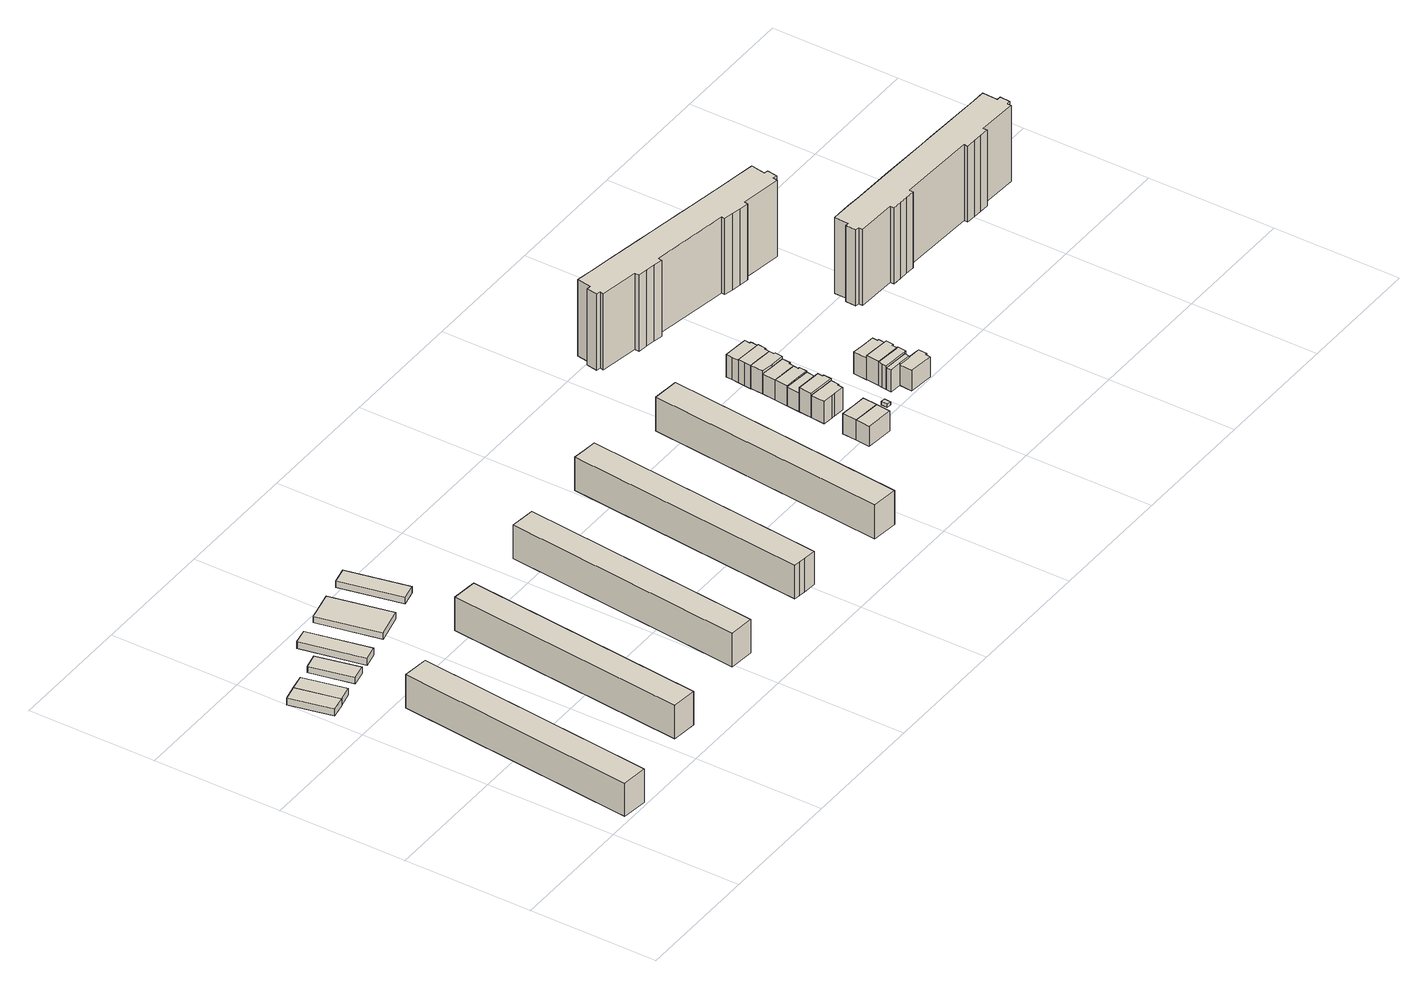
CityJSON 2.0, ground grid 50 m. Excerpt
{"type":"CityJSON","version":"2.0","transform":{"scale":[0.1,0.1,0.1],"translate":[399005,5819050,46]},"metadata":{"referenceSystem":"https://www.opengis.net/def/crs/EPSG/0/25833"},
"CityObjects":{
"building1":{"type":"Building","attributes":{"Gemeindeschluessel":"11000011","BezugspunktDach":"2200","function":"31001_1010","measuredHeight":13.91,"storeysAboveGround":4},"address":[{"country":"Germany","locality":"Berlin","thoroughfareNumber":"113, 115, 117, 119, 121, 123","thoroughfareName":"Rosenfelder Ring"}],"geometry":[{"type":"Solid","lod":"1","boundaries":[[[[0,1,2,3]],[[4,5,6,7]],[[4,7,3,2]],[[5,4,2,1]],[[6,5,1,0]],[[7,6,0,3]]]]}]},
"building2":{"type":"Building","attributes":{"Gemeindeschluessel":"11000011","BezugspunktDach":"2200","function":"31001_2463","measuredHeight":2.92,"storeysAboveGround":1},"address":[{"country":"Germany","locality":"Berlin","thoroughfareNumber":"113 (7)","thoroughfareName":"Rosenfelder Ring"}],"geometry":[{"type":"Solid","lod":"1","boundaries":[[[[8,9,10,11]],[[12,13,14,15]],[[12,15,11,10]],[[13,12,10,9]],[[14,13,9,8]],[[15,14,8,11]]]]}]},
"building3":{"type":"Building","attributes":{"Gemeindeschluessel":"11000011","BezugspunktDach":"2200","function":"31001_2463","measuredHeight":2.64,"storeysAboveGround":1},"address":[{"country":"Germany","locality":"Berlin","thoroughfareNumber":"113 (6)","thoroughfareName":"Rosenfelder Ring"}],"geometry":[{"type":"Solid","lod":"1","boundaries":[[[[9,16,17,10]],[[18,19,20,21]],[[18,21,10,17]],[[19,18,17,16]],[[20,19,16,9]],[[21,20,9,10]]]]}]},
"building4":{"type":"Building","attributes":{"Gemeindeschluessel":"11000011","BezugspunktDach":"2200","function":"31001_2463","measuredHeight":2.76,"storeysAboveGround":1},"address":[{"country":"Germany","locality":"Berlin","thoroughfareNumber":"113 (5)","thoroughfareName":"Rosenfelder Ring"}],"geometry":[{"type":"Solid","lod":"1","boundaries":[[[[22,23,24,25]],[[26,27,28,29]],[[26,29,25,24]],[[27,26,24,23]],[[28,27,23,22]],[[29,28,22,25]]]]}]},
"building5":{"type":"Building","attributes":{"Gemeindeschluessel":"11000011","BezugspunktDach":"2200","function":"31001_2463","measuredHeight":2.89,"storeysAboveGround":1},"address":[{"country":"Germany","locality":"Berlin","thoroughfareNumber":"113 (1)","thoroughfareName":"Rosenfelder Ring"}],"geometry":[{"type":"Solid","lod":"1","boundaries":[[[[30,31,32,33]],[[34,35,36,37]],[[34,37,33,32]],[[35,34,32,31]],[[36,35,31,30]],[[37,36,30,33]]]]}]},
"building6":{"type":"Building","attributes":{"Gemeindeschluessel":"11000011","BezugspunktDach":"2200","function":"31001_1010","measuredHeight":13.93,"storeysAboveGround":4},"address":[{"country":"Germany","locality":"Berlin","thoroughfareNumber":"101, 103, 105, 107, 109, 111","thoroughfareName":"Rosenfelder Ring"}],"geometry":[{"type":"Solid","lod":"1","boundaries":[[[[38,39,40,41]],[[42,43,44,45]],[[42,45,41,40]],[[43,42,40,39]],[[44,43,39,38]],[[45,44,38,41]]]]}]},
"building7":{"type":"Building","attributes":{"Gemeindeschluessel":"11000011","BezugspunktDach":"2200","function":"31001_2463","measuredHeight":2.72,"storeysAboveGround":1},"address":[{"country":"Germany","locality":"Berlin","thoroughfareNumber":"113 (2)","thoroughfareName":"Rosenfelder Ring"}],"geometry":[{"type":"Solid","lod":"1","boundaries":[[[[46,47,48,49]],[[50,51,52,53]],[[50,53,49,48]],[[51,50,48,47]],[[52,51,47,46]],[[53,52,46,49]]]]}]},
"building8":{"type":"Building","attributes":{"Gemeindeschluessel":"11000011","BezugspunktDach":"2200","function":"31001_2463","measuredHeight":2.58,"storeysAboveGround":1},"address":[{"country":"Germany","locality":"Berlin","thoroughfareNumber":"113 (3)","thoroughfareName":"Rosenfelder Ring"}],"geometry":[{"type":"Solid","lod":"1","boundaries":[[[[54,55,56,57]],[[58,59,60,61]],[[58,61,57,56]],[[59,58,56,55]],[[60,59,55,54]],[[61,60,54,57]]]]}]},
"building9":{"type":"Building","attributes":{"Gemeindeschluessel":"11000011","BezugspunktDach":"2200","function":"31001_1010","measuredHeight":14.04,"storeysAboveGround":4},"address":[{"country":"Germany","locality":"Berlin","thoroughfareNumber":"89, 91, 93, 95, 97, 99","thoroughfareName":"Rosenfelder Ring"}],"geometry":[{"type":"Solid","lod":"1","boundaries":[[[[62,63,64,65]],[[66,67,68,69]],[[66,69,65,64]],[[67,66,64,63]],[[68,67,63,62]],[[69,68,62,65]]]]}]},
"building10":{"type":"Building","attributes":{"Gemeindeschluessel":"11000011","BezugspunktDach":"2200","function":"31001_1010","measuredHeight":14.21,"storeysAboveGround":4},"address":[{"country":"Germany","locality":"Berlin","thoroughfareNumber":"77, 79, 81, 83, 85, 87","thoroughfareName":"Rosenfelder Ring"}],"geometry":[{"type":"Solid","lod":"1","boundaries":[[[[70,71,72,73,74,75,76,77]],[[78,79,80,81,82,83,84,85]],[[78,85,77,76]],[[79,78,76,75]],[[80,79,75,74]],[[81,80,74,73]],[[82,81,73,72]],[[83,82,72,71]],[[84,83,71,70]],[[85,84,70,77]]]]}]},
"building11":{"type":"Building","attributes":{"Gemeindeschluessel":"11000011","BezugspunktDach":"2200","function":"31001_1010","measuredHeight":14.2,"storeysAboveGround":4},"address":[{"country":"Germany","locality":"Berlin","thoroughfareNumber":"65, 67, 69, 71, 73, 75","thoroughfareName":"Rosenfelder Ring"}],"geometry":[{"type":"Solid","lod":"1","boundaries":[[[[86,87,88,89]],[[90,91,92,93]],[[90,93,89,88]],[[91,90,88,87]],[[92,91,87,86]],[[93,92,86,89]]]]}]},
"building12":{"type":"Building","attributes":{"Gemeindeschluessel":"11000011","BezugspunktDach":"2200","function":"31001_1010","measuredHeight":10.57,"storeysAboveGround":2},"address":[{"country":"Germany","locality":"Berlin","thoroughfareNumber":"61A","thoroughfareName":"Rosenfelder Ring"}],"geometry":[{"type":"Solid","lod":"1","boundaries":[[[[94,95,96,97,98]],[[99,100,101,102,103]],[[99,103,98,97]],[[100,99,97,96]],[[101,100,96,95]],[[102,101,95,94]],[[103,102,94,98]]]]}]},
"building13":{"type":"Building","attributes":{"Gemeindeschluessel":"11000011","BezugspunktDach":"2200","function":"31001_1010","measuredHeight":10.55,"storeysAboveGround":2},"address":[{"country":"Germany","locality":"Berlin","thoroughfareNumber":"61","thoroughfareName":"Rosenfelder Ring"}],"geometry":[{"type":"Solid","lod":"1","boundaries":[[[[95,104,105,106,97]],[[107,108,109,101,99]],[[107,99,97,106]],[[108,107,106,105]],[[109,108,105,104]],[[101,109,104,95]],[[99,101,95,97]]]]}]},
"building14":{"type":"Building","attributes":{"Gemeindeschluessel":"11000011","BezugspunktDach":"2200","function":"31001_1010","measuredHeight":10.3,"storeysAboveGround":2},"address":[{"country":"Germany","locality":"Berlin","thoroughfareNumber":"59A","thoroughfareName":"Rosenfelder Ring"}],"geometry":[{"type":"Solid","lod":"1","boundaries":[[[[110,111,112,113,114,115,116,117,118,119]],[[120,121,122,123,124,125,126,127,128,129]],[[120,129,119,118]],[[121,120,118,117]],[[122,121,117,116]],[[123,122,116,115]],[[124,123,115,114]],[[125,124,114,113]],[[126,125,113,112]],[[127,126,112,111]],[[128,127,111,110]],[[129,128,110,119]]]]}]},
"building15":{"type":"Building","attributes":{"Gemeindeschluessel":"11000011","BezugspunktDach":"2200","function":"31001_1010","measuredHeight":10.1,"storeysAboveGround":2},"address":[{"country":"Germany","locality":"Berlin","thoroughfareNumber":"59","thoroughfareName":"Rosenfelder Ring"}],"geometry":[{"type":"Solid","lod":"1","boundaries":[[[[130,131,132,133,134,135]],[[136,137,138,139,123,120]],[[136,120,135,134]],[[137,136,134,133]],[[138,137,133,132]],[[139,138,132,131]],[[123,139,131,130]],[[120,123,130,135]]]]}]},
"building16":{"type":"Building","attributes":{"Gemeindeschluessel":"11000011","BezugspunktDach":"2200","function":"31001_1010","measuredHeight":10.31,"storeysAboveGround":2},"address":[{"country":"Germany","locality":"Berlin","thoroughfareNumber":"57A","thoroughfareName":"Rosenfelder Ring"}],"geometry":[{"type":"Solid","lod":"1","boundaries":[[[[140,141,142,143,144,145,146,147,148,149]],[[150,151,152,153,154,155,137,156,157,136]],[[150,136,149,148]],[[151,150,148,147]],[[152,151,147,146]],[[153,152,146,145]],[[154,153,145,144]],[[155,154,144,143]],[[137,155,143,142]],[[156,137,142,141]],[[157,156,141,140]],[[136,157,140,149]]]]}]},
"building17":{"type":"Building","attributes":{"Gemeindeschluessel":"11000011","BezugspunktDach":"2200","function":"31001_1010","measuredHeight":10.6,"storeysAboveGround":2},"address":[{"country":"Germany","locality":"Berlin","thoroughfareNumber":"57","thoroughfareName":"Rosenfelder Ring"}],"geometry":[{"type":"Solid","lod":"1","boundaries":[[[[158,159,160,161,162,163,164,165,166,167]],[[168,169,170,171,172,173,174,175,176,177]],[[168,177,167,166]],[[169,168,166,165]],[[170,169,165,164]],[[171,170,164,163]],[[172,171,163,162]],[[173,172,162,161]],[[174,173,161,160]],[[175,174,160,159]],[[176,175,159,158]],[[177,176,158,167]]]]}]},
"building18":{"type":"Building","attributes":{"Gemeindeschluessel":"11000011","BezugspunktDach":"2200","function":"31001_1010","measuredHeight":10.57,"storeysAboveGround":2},"address":[{"country":"Germany","locality":"Berlin","thoroughfareNumber":"55A","thoroughfareName":"Rosenfelder Ring"}],"geometry":[{"type":"Solid","lod":"1","boundaries":[[[[178,179,180,181,182,183,184,185]],[[186,187,188,189,190,191,192,193]],[[186,193,185,184]],[[187,186,184,183]],[[188,187,183,182]],[[189,188,182,181]],[[190,189,181,180]],[[191,190,180,179]],[[192,191,179,178]],[[193,192,178,185]]]]}]},
"building19":{"type":"Building","attributes":{"Gemeindeschluessel":"11000011","BezugspunktDach":"2200","function":"31001_1010","measuredHeight":11.37,"storeysAboveGround":2},"address":[{"country":"Germany","locality":"Berlin","thoroughfareNumber":"55","thoroughfareName":"Rosenfelder Ring"}],"geometry":[{"type":"Solid","lod":"1","boundaries":[[[[194,195,196,197,198,199,200,201]],[[202,203,204,205,206,207,208,209]],[[202,209,201,200]],[[203,202,200,199]],[[204,203,199,198]],[[205,204,198,197]],[[206,205,197,196]],[[207,206,196,195]],[[208,207,195,194]],[[209,208,194,201]]]]}]},
"building20":{"type":"Building","attributes":{"Gemeindeschluessel":"11000011","BezugspunktDach":"2200","function":"31001_2143","measuredHeight":1.45,"storeysAboveGround":1},"address":[{"country":"Germany","locality":"Berlin","thoroughfareNumber":"49B (1)","thoroughfareName":"Rosenfelder Ring"}],"geometry":[{"type":"Solid","lod":"1","boundaries":[[[[210,211,212,213]],[[214,215,216,217]],[[214,217,213,212]],[[215,214,212,211]],[[216,215,211,210]],[[217,216,210,213]]]]}]},
"building21":{"type":"Building","attributes":{"Gemeindeschluessel":"11000011","BezugspunktDach":"2200","function":"31001_1010","measuredHeight":11.57,"storeysAboveGround":2},"address":[{"country":"Germany","locality":"Berlin","thoroughfareNumber":"53A","thoroughfareName":"Rosenfelder Ring"}],"geometry":[{"type":"Solid","lod":"1","boundaries":[[[[198,218,219,220,221,222,223,200]],[[224,225,226,227,228,229,230,231]],[[224,231,200,223]],[[225,224,223,222]],[[226,225,222,221]],[[227,226,221,220]],[[228,227,220,219]],[[229,228,219,218]],[[230,229,218,198]],[[231,230,198,200]]]]}]},
"building22":{"type":"Building","attributes":{"Gemeindeschluessel":"11000011","BezugspunktDach":"2200","function":"31001_1010","measuredHeight":10.89,"storeysAboveGround":2},"address":[{"country":"Germany","locality":"Berlin","thoroughfareNumber":"53","thoroughfareName":"Rosenfelder Ring"}],"geometry":[{"type":"Solid","lod":"1","boundaries":[[[[232,233,234,235,236,237,238,239]],[[240,241,242,243,244,245,227,225]],[[240,225,239,238]],[[241,240,238,237]],[[242,241,237,236]],[[243,242,236,235]],[[244,243,235,234]],[[245,244,234,233]],[[227,245,233,232]],[[225,227,232,239]]]]}]},
"building23":{"type":"Building","attributes":{"Gemeindeschluessel":"11000011","function":"31001_1010"},"address":[{"country":"Germany","locality":"Berlin","thoroughfareNumber":"51","thoroughfareName":"Rosenfelder Ring"}],"children":["building23-1","building23-2"]},
"building23-1":{"type":"BuildingPart","attributes":{"BezugspunktDach":"2200","measuredHeight":10.72,"storeysAboveGround":2},"parents":["building23"],"geometry":[{"type":"Solid","lod":"1","boundaries":[[[[246,247,248,249,250,251,252,253]],[[254,255,256,257,258,259,260,261]],[[254,261,253,252]],[[255,254,252,251]],[[256,255,251,250]],[[257,256,250,249]],[[258,257,249,248]],[[259,258,248,247]],[[260,259,247,246]],[[261,262,263,260,246,253]],[[260,263,262,261]]]]}]},
"building23-2":{"type":"BuildingPart","attributes":{"BezugspunktDach":"2200","measuredHeight":9.04,"storeysAboveGround":2},"parents":["building23"],"geometry":[{"type":"Solid","lod":"1","boundaries":[[[[264,265,266,267,263,262,268]],[[261,260,269,270,271,272,273]],[[261,273,268,262]],[[269,260,263,267]],[[270,269,267,266]],[[271,270,266,265]],[[272,271,265,264]],[[273,272,264,268]],[[260,261,262,263]]]]}]},
"building24":{"type":"Building","attributes":{"Gemeindeschluessel":"11000011","BezugspunktDach":"2200","function":"31001_1010","measuredHeight":10.06,"storeysAboveGround":2},"address":[{"country":"Germany","locality":"Berlin","thoroughfareNumber":"51A","thoroughfareName":"Rosenfelder Ring"}],"geometry":[{"type":"Solid","lod":"1","boundaries":[[[[274,275,276,277,278,279,280]],[[281,282,283,284,285,286,287]],[[281,287,280,279]],[[282,281,279,278]],[[283,282,278,277]],[[284,283,277,276]],[[285,284,276,275]],[[286,285,275,274]],[[287,286,274,280]]]]}]},
"building25":{"type":"Building","attributes":{"Gemeindeschluessel":"11000011","BezugspunktDach":"2200","function":"31001_1010","measuredHeight":8.46,"storeysAboveGround":2},"address":[{"country":"Germany","locality":"Berlin","thoroughfareNumber":"49B","thoroughfareName":"Rosenfelder Ring"}],"geometry":[{"type":"Solid","lod":"1","boundaries":[[[[288,289,290,291,292,293,294,295,296,297]],[[272,271,270,269,298,299,300,301,302,303]],[[272,303,297,296]],[[271,272,296,295]],[[270,271,295,294]],[[269,270,294,293]],[[298,269,293,292]],[[299,298,292,291]],[[300,299,291,290]],[[301,300,290,289]],[[302,301,289,288]],[[303,302,288,297]]]]}]},
"building26":{"type":"Building","attributes":{"Gemeindeschluessel":"11000011","BezugspunktDach":"2200","function":"31001_1010","measuredHeight":10.36,"storeysAboveGround":2},"address":[{"country":"Germany","locality":"Berlin","thoroughfareNumber":"51B","thoroughfareName":"Rosenfelder Ring"}],"geometry":[{"type":"Solid","lod":"1","boundaries":[[[[304,305,306,307,308,309,310,311,312,313]],[[314,315,316,317,318,319,320,321,322,323]],[[314,323,313,312]],[[315,314,312,311]],[[316,315,311,310]],[[317,316,310,309]],[[318,317,309,308]],[[319,318,308,307]],[[320,319,307,306]],[[321,320,306,305]],[[322,321,305,304]],[[323,322,304,313]]]]}]},
"building27":{"type":"Building","attributes":{"Gemeindeschluessel":"11000011","function":"31001_1010"},"address":[{"country":"Germany","locality":"Berlin","thoroughfareNumber":"90, 92, 94, 96","thoroughfareName":"Rosenfelder Ring"}],"children":["building27-1","building27-2","building27-3","building27-4","building27-5"]},
"building27-1":{"type":"BuildingPart","attributes":{"BezugspunktDach":"2200","measuredHeight":31.81,"storeysAboveGround":10},"parents":["building27"],"geometry":[{"type":"MultiSurface","lod":"1","boundaries":[[[324,325,326,327,328,329,330,331,332,333,334,335,336,337,338,339,340,341,342,343,344,345,346,347,348,349,350,351,352,353,354,355]],[[356,357,358,359,360,361,362,363,364,365,366,367,368,369,370,371,372,373,374,375,376,377,378,379,380,381,382,383,384,385,386,387]],[[356,387,355,354]],[[357,356,354,353]],[[358,357,353,352]],[[359,358,352,351]],[[388,389,390,391,360,359,351,350]],[[361,360,350,349]],[[392,393,394,395,396,362,361,349,348]],[[363,362,396,392,393,348,347]],[[364,363,347,346],[397,398,399,400]],[[365,364,346,345]],[[401,402,403,404,345,344]],[[405,366,365,406,407]],[[367,366,344,343]],[[368,367,343,342]],[[369,368,342,341]],[[370,369,341,340]],[[371,370,340,339]],[[372,371,339,338]],[[373,372,338,337]],[[374,373,337,336]],[[375,374,336,335]],[[376,375,335,334]],[[377,376,334,333]],[[378,377,333,332]],[[379,378,332,331]],[[380,379,331,330]],[[381,380,330,329]],[[382,381,329,328]],[[383,382,328,327]],[[384,383,327,326]],[[385,384,326,325]],[[386,385,325,324]],[[387,386,324,355]],[[391,390,389,388]],[[396,395,394,393,392]],[[399,398,397,400]],[[405,407,403,402,401]],[[407,406,404,403]]]}]},
"building27-2":{"type":"BuildingPart","attributes":{"BezugspunktDach":"2200","measuredHeight":3.93,"storeysAboveGround":10},"parents":["building27"],"geometry":[{"type":"Solid","lod":"1","boundaries":[[[[403,402,408,409,410,404]],[[411,412,413,405,407,406]],[[411,406,404,410]],[[412,411,410,409]],[[413,412,409,408]],[[405,413,408,402]],[[407,405,402,403]],[[406,407,403,404]]]]}]},
"building27-3":{"type":"BuildingPart","attributes":{"BezugspunktDach":"2200","measuredHeight":3.09,"storeysAboveGround":10},"parents":["building27"],"geometry":[{"type":"Solid","lod":"1","boundaries":[[[[388,414,415,389]],[[416,417,391,390]],[[416,390,389,415]],[[417,416,415,414]],[[391,417,414,388]],[[391,388,389,390]]]]}]},
"building27-4":{"type":"BuildingPart","attributes":{"BezugspunktDach":"2200","measuredHeight":2.93,"storeysAboveGround":10},"parents":["building27"],"geometry":[{"type":"Solid","lod":"1","boundaries":[[[[393,418,419,394]],[[420,421,396,395]],[[420,395,394,419]],[[421,420,419,418]],[[396,421,418,393]],[[395,396,393,394]]]]}]},
"building27-5":{"type":"BuildingPart","attributes":{"BezugspunktDach":"2200","measuredHeight":4.3,"storeysAboveGround":10},"parents":["building27"],"geometry":[{"type":"MultiSurface","lod":"1","boundaries":[[[399,422,423,400]],[[424,425,398,397]],[[424,397,400,423]],[[425,424,423,422]],[[398,425,422,399]],[[398,426,399,400,397]]]}]},
"building28":{"type":"Building","attributes":{"Gemeindeschluessel":"11000011","BezugspunktDach":"2200","function":"51009_1610","measuredHeight":3.21,"storeysAboveGround":0},"address":[{"country":"Germany","locality":"Berlin"}],"geometry":[{"type":"Solid","lod":"1","boundaries":[[[[427,428,429,430]],[[431,432,433,434]],[[431,434,430,429]],[[432,431,429,428]],[[433,432,428,427]],[[434,433,427,430]]]]}]},
"building29":{"type":"Building","attributes":{"Gemeindeschluessel":"11000011","BezugspunktDach":"2200","function":"51009_1610","measuredHeight":3.49,"storeysAboveGround":0},"address":[{"country":"Germany","locality":"Berlin"}],"geometry":[{"type":"Solid","lod":"1","boundaries":[[[[435,436,437,438]],[[439,440,441,442]],[[439,442,438,437]],[[440,439,437,436]],[[441,440,436,435]],[[442,441,435,438]]]]}]},
"building30":{"type":"Building","attributes":{"Gemeindeschluessel":"11000011","function":"31001_1010"},"address":[{"country":"Germany","locality":"Berlin","thoroughfareNumber":"78, 80, 82, 84","thoroughfareName":"Rosenfelder Ring"}],"children":["building30-1","building30-2","building30-3","building30-4","building30-5"]},
"building30-1":{"type":"BuildingPart","attributes":{"BezugspunktDach":"2200","measuredHeight":31.64,"storeysAboveGround":10},"parents":["building30"],"geometry":[{"type":"MultiSurface","lod":"1","boundaries":[[[443,444,445,446,447,448,449,450,451,452,453,454,455,456,457,458,459,460,461,462,463,464,465,466,467,468,469,470,471,472,473,474]],[[475,476,477,478,479,480,481,482,483,484,485,486,487,488,489,490,491,492,493,494,495,496,497,498,499,500,501,502,503,504,505,506]],[[475,506,474,473]],[[476,475,473,472]],[[477,476,472,471]],[[478,477,471,470]],[[507,508,509,510,479,478,470,469]],[[480,479,469,468]],[[481,480,511,512,513,514,468,467]],[[482,481,467,466]],[[483,482,515,516,517,518,466,465]],[[484,483,465,464]],[[519,520,521,464,463]],[[485,484,522,523]],[[486,485,463,462]],[[487,486,462,461]],[[488,487,461,460]],[[489,488,460,459]],[[490,489,459,458]],[[491,490,458,457]],[[492,491,457,456]],[[493,492,456,455]],[[494,493,455,454]],[[495,494,454,453]],[[496,495,453,452]],[[497,496,452,451]],[[498,497,451,450]],[[499,498,450,449]],[[500,499,449,448]],[[501,500,448,447]],[[502,501,447,446]],[[503,502,446,445]],[[504,503,445,444]],[[505,504,444,443]],[[506,505,443,474]],[[510,509,508,507]],[[514,513,512,511]],[[523,522,521,520,519]]]}]},
"building30-2":{"type":"BuildingPart","attributes":{"BezugspunktDach":"2200","measuredHeight":4.16,"storeysAboveGround":10},"parents":["building30"],"geometry":[{"type":"Solid","lod":"1","boundaries":[[[[517,524,525,518]],[[526,527,516,515]],[[526,515,518,525]],[[527,526,525,524]],[[516,527,524,517]],[[515,516,517,518]]]]}]},
"building30-3":{"type":"BuildingPart","attributes":{"BezugspunktDach":"2200","measuredHeight":3.02,"storeysAboveGround":10},"parents":["building30"],"geometry":[{"type":"MultiSurface","lod":"1","boundaries":[[[520,528,529,521]],[[530,531,523,522]],[[530,522,521,529]],[[531,530,529,528]],[[523,531,528,520]],[[532,522,523,520,521]]]}]},
"building30-4":{"type":"BuildingPart","attributes":{"BezugspunktDach":"2200","measuredHeight":3.38,"storeysAboveGround":10},"parents":["building30"],"geometry":[{"type":"Solid","lod":"1","boundaries":[[[[513,435,438,514]],[[533,534,512,511]],[[533,511,514,438]],[[534,533,438,435]],[[512,534,435,513]],[[512,513,514,511]]]]}]},
"building30-5":{"type":"BuildingPart","attributes":{"BezugspunktDach":"2200","measuredHeight":3.09,"storeysAboveGround":10},"parents":["building30"],"geometry":[{"type":"Solid","lod":"1","boundaries":[[[[507,427,430,508]],[[535,536,510,509]],[[535,509,508,430]],[[536,535,430,427]],[[510,536,427,507]],[[509,510,507,508]]]]}]}
},
"vertices":[
[199,6,152],[298,945,152],[197,956,152],[98,17,152],[197,956,13],[298,945,13],[199,6,13],[98,17,13],
[39,1135,34],[98,1146,34],[61,1314,34],[2,1301,34],[61,1314,5],[98,1146,5],[39,1135,5],[2,1301,5],
[158,1159,34],[121,1326,34],[121,1326,7],[158,1159,7],[98,1146,7],[61,1314,7],
[221,1172,35],[280,1184,35],[242,1352,35],[184,1339,35],[242,1352,8],[280,1184,8],[221,1172,8],[184,1339,8],
[324,1192,40],[383,1206,40],[332,1452,40],[274,1440,40],[332,1452,11],[383,1206,11],[324,1192,11],[274,1440,11],
[639,100,158],[735,1039,158],[636,1049,158],[540,110,158],[636,1049,19],[735,1039,19],[639,100,19],[540,110,19],
[470,1225,41],[586,1251,41],[534,1495,41],[418,1470,41],[534,1495,14],[586,1251,14],[470,1225,14],[418,1470,14],
[672,1271,41],[735,1285,41],[684,1527,41],[621,1514,41],[684,1527,15],[735,1285,15],[672,1271,15],[621,1514,15],
[1067,153,165],[1164,1090,165],[1067,1101,165],[969,163,165],[1067,1101,25],[1164,1090,25],[1067,153,25],[969,163,25],
[1416,189,169],[1442,186,169],[1492,181,169],[1589,1121,169],[1538,1126,169],[1513,1129,169],[1488,1132,169],[1391,192,169],[1488,1132,30],[1513,1129,30],[1538,1126,30],[1589,1121,30],[1492,181,30],[1442,186,30],[1416,189,30],[1391,192,30],
[1912,137,175],[2009,1074,175],[1906,1084,175],[1809,148,175],[1906,1084,33],[2009,1074,33],[1912,137,33],[1809,148,33],
[2321,426,128],[2327,481,128],[2272,486,128],[2218,492,128],[2213,437,128],[2218,492,44],[2272,486,44],[2327,481,44],[2321,426,44],[2213,437,44],
[2332,538,128],[2278,543,128],[2223,548,128],[2223,548,44],[2278,543,44],[2332,538,44],
[2278,627,136],[2292,626,136],[2334,622,136],[2336,643,136],[2342,643,136],[2345,675,136],[2297,679,136],[2283,681,136],[2241,685,136],[2236,631,136],[2241,685,43],[2283,681,43],[2297,679,43],[2345,675,43],[2342,643,43],[2336,643,43],[2334,622,43],[2292,626,43],[2278,627,43],[2236,631,43],
[2345,675,144],[2348,706,144],[2342,707,144],[2344,727,144],[2246,736,144],[2241,685,144],[2246,736,43],[2344,727,43],[2342,707,43],[2348,706,43],
[2282,733,122],[2309,730,122],[2344,727,122],[2346,747,122],[2352,746,122],[2355,778,122],[2314,782,122],[2287,785,122],[2251,788,122],[2246,736,122],[2251,788,43],[2287,785,43],[2314,782,43],[2355,778,43],[2352,746,43],[2346,747,43],[2309,730,43],[2282,733,43],
[2288,785,126],[2313,782,126],[2355,778,126],[2358,810,126],[2352,810,126],[2354,830,126],[2318,834,126],[2293,836,126],[2256,840,126],[2251,788,126],[2256,840,42],[2293,836,42],[2318,834,42],[2354,830,42],[2352,810,42],[2358,810,42],[2355,778,42],[2313,782,42],[2288,785,42],[2251,788,42],
[2305,835,127],[2354,830,127],[2356,850,127],[2362,850,127],[2365,882,127],[2310,887,127],[2261,892,127],[2256,840,127],[2261,892,43],[2310,887,43],[2365,882,43],[2362,850,43],[2356,850,43],[2354,830,43],[2305,835,43],[2256,840,43],
[2310,887,138],[2365,882,138],[2368,913,138],[2362,914,138],[2364,934,138],[2315,939,138],[2266,943,138],[2261,892,138],[2266,943,42],[2315,939,42],[2364,934,42],[2362,914,42],[2368,913,42],[2365,882,42],[2310,887,42],[2261,892,42],
[2442,502,58],[2444,527,58],[2427,529,58],[2425,504,58],[2427,529,44],[2444,527,44],[2442,502,44],[2425,504,44],
[2366,954,138],[2372,953,138],[2375,985,138],[2369,986,138],[2271,995,138],[2269,969,138],[2269,969,40],[2271,995,40],[2369,986,40],[2375,985,40],[2372,953,40],[2366,954,40],[2364,934,40],[2266,943,40],
[2375,985,133],[2378,1012,133],[2378,1017,133],[2372,1017,133],[2375,1039,133],[2276,1048,133],[2274,1022,133],[2271,995,133],[2274,1022,40],[2276,1048,40],[2375,1039,40],[2372,1017,40],[2378,1017,40],[2378,1012,40],
[2607,554,141],[2613,554,141],[2616,587,141],[2610,588,141],[2610,586,141],[2512,596,141],[2510,579,141],[2508,563,141],[2510,579,42],[2512,596,42],[2610,586,42],[2610,588,42],[2616,587,42],[2613,554,42],[2607,554,42],[2508,563,42],[2508,563,133],[2607,554,133],
[2553,538,133],[2553,540,133],[2605,535,133],[2605,536,133],[2506,542,133],[2605,536,42],[2605,535,42],[2553,540,42],[2553,538,42],[2506,542,42],
[2610,586,143],[2610,588,143],[2611,606,143],[2617,606,143],[2621,637,143],[2517,647,143],[2512,596,143],[2517,647,43],[2621,637,43],[2617,606,43],[2611,606,43],[2610,588,43],[2610,586,43],[2512,596,43],
[2646,478,127],[2648,498,127],[2654,498,127],[2657,531,127],[2651,532,127],[2605,536,127],[2605,535,127],[2553,540,127],[2553,538,127],[2548,488,127],[2651,532,42],[2657,531,42],[2654,498,42],[2648,498,42],[2646,478,42],[2548,488,42],
[2560,643,133],[2571,642,133],[2621,637,133],[2624,669,133],[2618,669,133],[2620,691,133],[2576,695,133],[2565,696,133],[2522,701,133],[2517,647,133],[2522,701,42],[2565,696,42],[2576,695,42],[2620,691,42],[2618,669,42],[2624,669,42],[2621,637,42],[2571,642,42],[2560,643,42],[2517,647,42],
[2086,1425,357],[2083,1410,357],[2236,1385,357],[2235,1368,357],[2274,1362,357],[2310,1356,357],[2345,1350,357],[2348,1366,357],[2654,1315,357],[2653,1301,357],[2689,1294,357],[2725,1288,357],[2761,1282,357],[2764,1296,357],[2924,1270,357],[2927,1288,357],[2943,1285,357],[2950,1326,357],[2934,1329,357],[2944,1385,357],[2874,1397,357],[2827,1404,357],[2646,1434,357],[2599,1442,357],[2452,1467,357],[2406,1474,357],[2225,1505,357],[2179,1512,357],[2102,1525,357],[2093,1469,357],[2077,1471,357],[2070,1428,357],[2077,1471,39],[2093,1469,39],[2102,1525,39],[2179,1512,39],[2225,1505,39],[2406,1474,39],[2452,1467,39],[2599,1442,39],[2646,1434,39],[2827,1404,39],[2874,1397,39],[2944,1385,39],[2934,1329,39],[2950,1326,39],[2943,1285,39],[2927,1288,39],[2924,1270,39],[2764,1296,39],[2761,1282,39],[2725,1288,39],[2689,1294,39],[2653,1301,39],[2654,1315,39],[2348,1366,39],[2345,1350,39],[2310,1356,39],[2274,1362,39],[2235,1368,39],[2236,1385,39],[2083,1410,39],[2086,1425,39],[2070,1428,39],[2225,1505,77],[2179,1512,77],[2179,1512,46],[2225,1505,46],[2452,1467,68],[2452,1467,76],[2406,1474,76],[2406,1474,46],[2452,1467,46],[2599,1442,45],[2646,1434,45],[2646,1434,78],[2599,1442,78],[2874,1397,61],[2874,1397,79],[2850,1401,79],[2827,1404,79],[2874,1397,47],[2827,1404,47],[2850,1401,47],
[2878,1427,79],[2855,1430,79],[2832,1433,79],[2832,1433,47],[2855,1430,47],[2878,1427,47],
[2228,1535,77],[2184,1541,77],[2184,1541,46],[2228,1535,46],
[2457,1497,76],[2411,1505,76],[2411,1505,46],[2457,1497,46],
[2651,1465,78],[2605,1472,78],[2605,1472,45],[2651,1465,45],[2646,1434,53],
[2983,1022,82],[2982,1032,82],[2935,1034,82],[2934,1024,82],[2935,1034,50],[2982,1032,50],[2983,1022,50],[2934,1024,50],
[3208,1013,85],[3208,1024,85],[3162,1026,85],[3162,1015,85],[3162,1026,50],[3208,1024,50],[3208,1013,50],[3162,1015,50],
[2849,897,362],[2848,881,362],[3005,874,362],[3005,859,362],[3043,858,362],[3078,856,362],[3114,855,362],[3115,870,362],[3425,856,362],[3424,841,362],[3463,839,362],[3497,838,362],[3534,836,362],[3534,851,362],[3691,844,362],[3691,860,362],[3707,859,362],[3709,900,362],[3693,900,362],[3696,960,362],[3623,963,362],[3578,965,362],[3397,973,362],[3349,975,362],[3207,981,362],[3160,983,362],[2981,990,362],[2933,993,362],[2853,996,362],[2851,940,362],[2836,940,362],[2834,898,362],[2836,940,45],[2851,940,45],[2853,996,45],[2933,993,45],[2981,990,45],[3160,983,45],[3207,981,45],[3349,975,45],[3397,973,45],[3578,965,45],[3623,963,45],[3696,960,45],[3693,900,45],[3709,900,45],[3707,859,45],[3691,860,45],[3691,844,45],[3534,851,45],[3534,836,45],[3497,838,45],[3463,839,45],[3424,841,45],[3425,856,45],[3115,870,45],[3114,855,45],[3078,856,45],[3043,858,45],[3005,859,45],[3005,874,45],[2848,881,45],[2849,897,45],[2834,898,45],[2981,990,82],[2933,993,82],[2933,993,51],[2981,990,51],[3160,983,51],[3207,981,51],[3207,981,85],[3160,983,85],[3349,975,50],[3397,973,50],[3397,973,82],[3349,975,82],[3623,963,66],[3623,963,81],[3578,965,81],[3578,965,50],[3623,963,50],
[3398,1005,82],[3351,1007,82],[3351,1007,50],[3398,1005,50],
[3625,995,81],[3579,997,81],[3579,997,50],[3625,995,50],[3578,965,66],
[3162,1015,51],[3208,1013,51],
[2934,1024,51],[2983,1022,51]
]}
